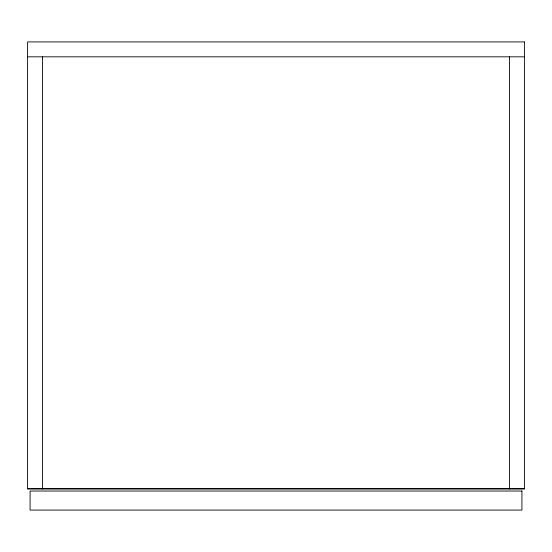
<?xml version="1.0" encoding="UTF-8"?>
<svg xmlns="http://www.w3.org/2000/svg" width="552" height="552" viewBox="0 0 552 552"><rect width="100%" height="100%" fill="white"/><g stroke="black" fill="none" stroke-linecap="round" stroke-linejoin="round"><path stroke-width="0.83" d="M27.6 56.828L524.4 56.828M27.6 488.548L524.4 488.548M509.496 56.828L509.496 489.044M42.504 56.828L42.504 489.044M524.4 41.924L27.6 41.924L27.6 489.044L524.4 489.044L524.4 41.924M521.916 491.032L30.084 491.032L30.084 510.076L521.916 510.076L521.916 491.032"/></g></svg>
